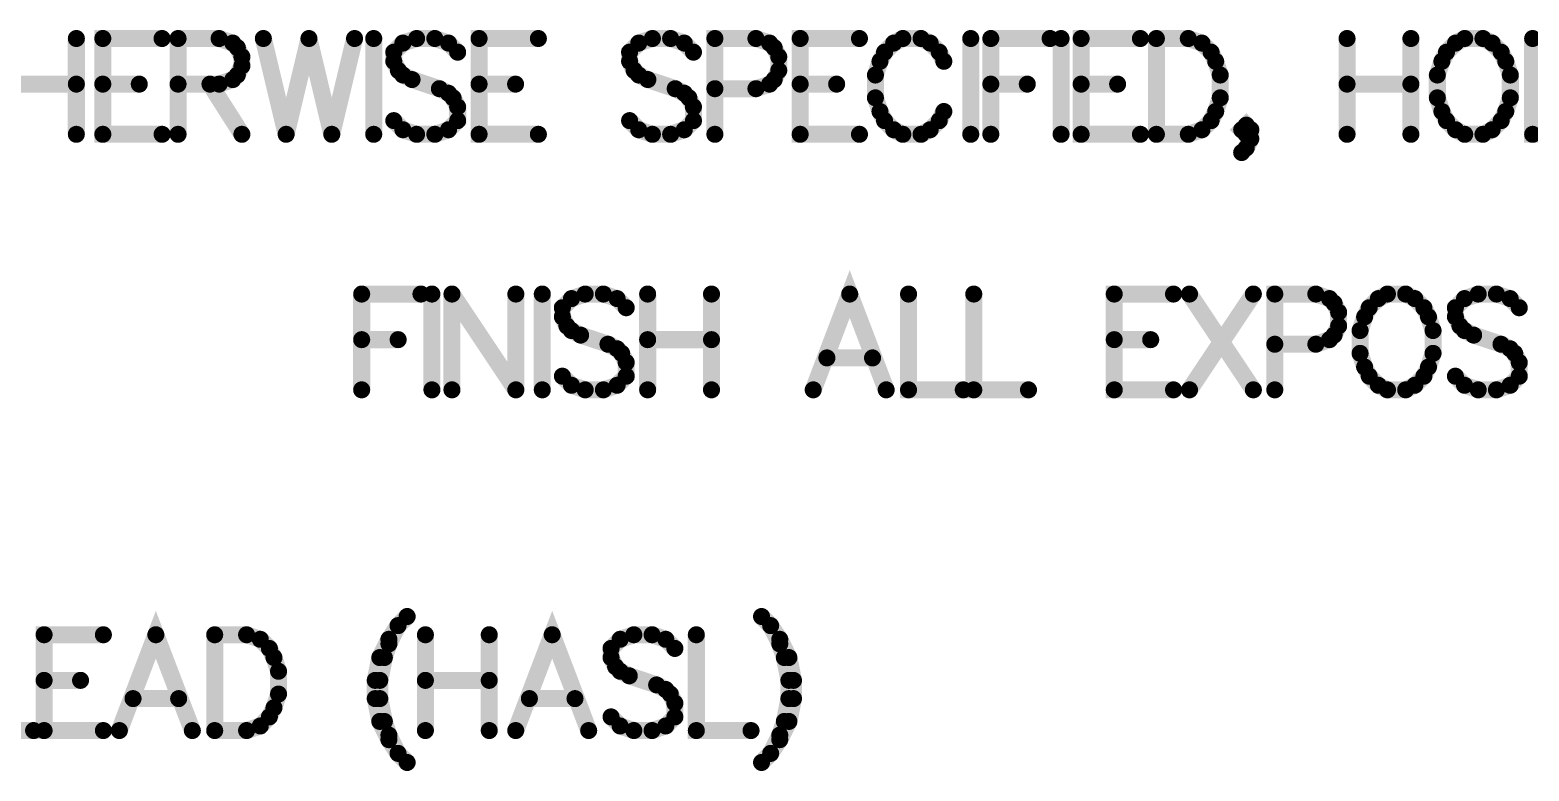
# Model space of a CAD drawing. Extents: x -9.8 to 23.3, y -7.1 to 14.3.
# Drawn here: x -5.424 to -4.544, y 4.566 to 5.001 of the extents above; entities that cross this region are included whole.
import ezdxf

# ---------------------------------------------------------------- set-up
doc = ezdxf.new("R2010")
doc.units = 0
doc.layers.add('2D_LINE_00', color=1, linetype='CONTINUOUS')

# ---------------------------------------------------------------- blocks, each defined once
blk = doc.blocks.new('SMOOTH_0$01')
at = {"const_width": 0.005}
blk.add_lwpolyline([(-0.0025, 0, 1), (0.0025, 0, 1)], format="xyb", close=True, dxfattribs=at)
blk = doc.blocks.new('DRAWING_876')
at = {"layer": '2D_LINE_00', "const_width": 0.01}
blk.add_lwpolyline([(0, 0), (0, -0.05624)], dxfattribs=at)
at = {"layer": '2D_LINE_00'}
for p in [(0, 0), (0, -0.05624)]:
    blk.add_blockref('SMOOTH_0$01', p, dxfattribs=at)
blk = doc.blocks.new('DRAWING_877')
at = {"layer": '2D_LINE_00', "const_width": 0.01}
blk.add_lwpolyline([(0, 0), (0.03481, 0)], dxfattribs=at)
at = {"layer": '2D_LINE_00'}
for p in [(0, 0), (0.03481, 0)]:
    blk.add_blockref('SMOOTH_0$01', p, dxfattribs=at)
blk = doc.blocks.new('DRAWING_878')
at = {"layer": '2D_LINE_00', "const_width": 0.01}
blk.add_lwpolyline([(0, 0), (0.02142, 0)], dxfattribs=at)
at = {"layer": '2D_LINE_00'}
for p in [(0, 0), (0.02142, 0)]:
    blk.add_blockref('SMOOTH_0$01', p, dxfattribs=at)
blk = doc.blocks.new('DRAWING_879')
at = {"layer": '2D_LINE_00', "const_width": 0.01}
blk.add_lwpolyline([(0, 0), (0, -0.05624)], dxfattribs=at)
at = {"layer": '2D_LINE_00'}
for p in [(0, 0), (0, -0.05624)]:
    blk.add_blockref('SMOOTH_0$01', p, dxfattribs=at)
blk = doc.blocks.new('DRAWING_880')
at = {"layer": '2D_LINE_00', "const_width": 0.01}
blk.add_lwpolyline([(0, 0), (0, -0.05624)], dxfattribs=at)
at = {"layer": '2D_LINE_00'}
for p in [(0, 0), (0, -0.05624)]:
    blk.add_blockref('SMOOTH_0$01', p, dxfattribs=at)
blk = doc.blocks.new('DRAWING_881')
at = {"layer": '2D_LINE_00', "const_width": 0.01}
blk.add_lwpolyline([(0, 0), (0.0375, -0.05624)], dxfattribs=at)
at = {"layer": '2D_LINE_00'}
for p in [(0, 0), (0.0375, -0.05624)]:
    blk.add_blockref('SMOOTH_0$01', p, dxfattribs=at)
blk = doc.blocks.new('DRAWING_882')
at = {"layer": '2D_LINE_00', "const_width": 0.01}
blk.add_lwpolyline([(0, 0), (0, -0.05624)], dxfattribs=at)
at = {"layer": '2D_LINE_00'}
for p in [(0, 0), (0, -0.05624)]:
    blk.add_blockref('SMOOTH_0$01', p, dxfattribs=at)
blk = doc.blocks.new('DRAWING_883')
at = {"layer": '2D_LINE_00', "const_width": 0.01}
blk.add_lwpolyline([(0, 0), (0, -0.05624)], dxfattribs=at)
at = {"layer": '2D_LINE_00'}
for p in [(0, 0), (0, -0.05624)]:
    blk.add_blockref('SMOOTH_0$01', p, dxfattribs=at)
blk = doc.blocks.new('DRAWING_884')
at = {"layer": '2D_LINE_00', "const_width": 0.01}
blk.add_lwpolyline([(0, 0), (-0.00535, 0.00536), (-0.01339, 0.00804), (-0.0241, 0.00804), (-0.03213, 0.00536), (-0.03749, 0), (-0.03749, -0.00535), (-0.03481, -0.01071), (-0.03213, -0.01339), (-0.02678, -0.01606), (-0.01071, -0.02142), (-0.00535, -0.0241), (-0.00267, -0.02678), (0, -0.03213), (0, -0.04017), (-0.00535, -0.04552), (-0.01339, -0.0482), (-0.0241, -0.0482), (-0.03213, -0.04552), (-0.03749, -0.04017)], dxfattribs=at)
at = {"layer": '2D_LINE_00'}
for p in [(-0.03213, 0.00536), (-0.0241, 0.00804), (-0.01339, 0.00804), (-0.00535, 0.00536), (-0.03749, 0), (0, 0), (-0.03749, -0.00535), (-0.03481, -0.01071), (-0.03213, -0.01339), (-0.02678, -0.01606), (-0.01071, -0.02142), (-0.00535, -0.0241), (-0.00267, -0.02678), (-0.03749, -0.04017), (0, -0.03213), (0, -0.04017), (-0.03213, -0.04552), (-0.0241, -0.0482), (-0.01339, -0.0482), (-0.00535, -0.04552)]:
    blk.add_blockref('SMOOTH_0$01', p, dxfattribs=at)
blk = doc.blocks.new('DRAWING_885')
at = {"layer": '2D_LINE_00', "const_width": 0.01}
blk.add_lwpolyline([(0, 0), (0, -0.05624)], dxfattribs=at)
at = {"layer": '2D_LINE_00'}
for p in [(0, 0), (0, -0.05624)]:
    blk.add_blockref('SMOOTH_0$01', p, dxfattribs=at)
blk = doc.blocks.new('DRAWING_886')
at = {"layer": '2D_LINE_00', "const_width": 0.01}
blk.add_lwpolyline([(0, 0), (0, -0.05624)], dxfattribs=at)
at = {"layer": '2D_LINE_00'}
for p in [(0, 0), (0, -0.05624)]:
    blk.add_blockref('SMOOTH_0$01', p, dxfattribs=at)
blk = doc.blocks.new('DRAWING_887')
at = {"layer": '2D_LINE_00', "const_width": 0.01}
blk.add_lwpolyline([(0, 0), (0.03749, 0)], dxfattribs=at)
at = {"layer": '2D_LINE_00'}
for p in [(0, 0), (0.03749, 0)]:
    blk.add_blockref('SMOOTH_0$01', p, dxfattribs=at)
blk = doc.blocks.new('DRAWING_888')
at = {"layer": '2D_LINE_00', "const_width": 0.01}
blk.add_lwpolyline([(0, 0), (-0.02142, 0.05624), (-0.04285, 0)], dxfattribs=at)
at = {"layer": '2D_LINE_00'}
for p in [(-0.02142, 0.05624), (-0.04285, 0), (0, 0)]:
    blk.add_blockref('SMOOTH_0$01', p, dxfattribs=at)
blk = doc.blocks.new('DRAWING_889')
at = {"layer": '2D_LINE_00', "const_width": 0.01}
blk.add_lwpolyline([(0, 0), (0.02678, 0)], dxfattribs=at)
at = {"layer": '2D_LINE_00'}
for p in [(0, 0), (0.02678, 0)]:
    blk.add_blockref('SMOOTH_0$01', p, dxfattribs=at)
blk = doc.blocks.new('DRAWING_890')
at = {"layer": '2D_LINE_00', "const_width": 0.01}
blk.add_lwpolyline([(0, 0), (0, -0.05624), (0.03214, -0.05624)], dxfattribs=at)
at = {"layer": '2D_LINE_00'}
for p in [(0, 0), (0, -0.05624), (0.03214, -0.05624)]:
    blk.add_blockref('SMOOTH_0$01', p, dxfattribs=at)
blk = doc.blocks.new('DRAWING_891')
at = {"layer": '2D_LINE_00', "const_width": 0.01}
blk.add_lwpolyline([(0, 0), (0, -0.05624), (0.03213, -0.05624)], dxfattribs=at)
at = {"layer": '2D_LINE_00'}
for p in [(0, 0), (0, -0.05624), (0.03213, -0.05624)]:
    blk.add_blockref('SMOOTH_0$01', p, dxfattribs=at)
blk = doc.blocks.new('DRAWING_892')
at = {"layer": '2D_LINE_00', "const_width": 0.01}
blk.add_lwpolyline([(0, 0), (-0.03481, 0), (-0.03481, -0.05624), (0, -0.05624)], dxfattribs=at)
at = {"layer": '2D_LINE_00'}
for p in [(-0.03481, 0), (0, 0), (-0.03481, -0.05624), (0, -0.05624)]:
    blk.add_blockref('SMOOTH_0$01', p, dxfattribs=at)
blk = doc.blocks.new('DRAWING_893')
at = {"layer": '2D_LINE_00', "const_width": 0.01}
blk.add_lwpolyline([(0, 0), (0.02142, 0)], dxfattribs=at)
at = {"layer": '2D_LINE_00'}
for p in [(0, 0), (0.02142, 0)]:
    blk.add_blockref('SMOOTH_0$01', p, dxfattribs=at)
blk = doc.blocks.new('DRAWING_894')
at = {"layer": '2D_LINE_00', "const_width": 0.01}
blk.add_lwpolyline([(0, 0), (0.03749, -0.05624)], dxfattribs=at)
at = {"layer": '2D_LINE_00'}
for p in [(0, 0), (0.03749, -0.05624)]:
    blk.add_blockref('SMOOTH_0$01', p, dxfattribs=at)
blk = doc.blocks.new('DRAWING_895')
at = {"layer": '2D_LINE_00', "const_width": 0.01}
blk.add_lwpolyline([(0, 0), (-0.03749, -0.05624)], dxfattribs=at)
at = {"layer": '2D_LINE_00'}
for p in [(0, 0), (-0.03749, -0.05624)]:
    blk.add_blockref('SMOOTH_0$01', p, dxfattribs=at)
blk = doc.blocks.new('DRAWING_896')
at = {"layer": '2D_LINE_00', "const_width": 0.01}
blk.add_lwpolyline([(0, 0), (0.0241, 0), (0.03213, 0.00268), (0.03481, 0.00536), (0.03749, 0.01071), (0.03749, 0.01875), (0.03481, 0.0241), (0.03213, 0.02678), (0.0241, 0.02946), (0, 0.02946), (0, -0.02678)], dxfattribs=at)
at = {"layer": '2D_LINE_00'}
for p in [(0, 0.02946), (0.0241, 0.02946), (0.03213, 0.02678), (0.03481, 0.0241), (0.03749, 0.01875), (0.03481, 0.00536), (0.03749, 0.01071), (0, 0), (0.0241, 0), (0.03213, 0.00268), (0, -0.02678)]:
    blk.add_blockref('SMOOTH_0$01', p, dxfattribs=at)
blk = doc.blocks.new('DRAWING_897')
at = {"layer": '2D_LINE_00', "const_width": 0.01}
blk.add_lwpolyline([(0, 0), (-0.00535, -0.00268), (-0.01071, -0.00804), (-0.01339, -0.01339), (-0.01607, -0.02143), (-0.01607, -0.03482), (-0.01339, -0.04285), (-0.01071, -0.04821), (-0.00535, -0.05356), (0, -0.05624), (0.01071, -0.05624), (0.01607, -0.05356), (0.02143, -0.04821), (0.0241, -0.04285), (0.02678, -0.03482), (0.02678, -0.02143), (0.0241, -0.01339), (0.02143, -0.00804), (0.01607, -0.00268), (0.01071, 0), (0, 0)], dxfattribs=at)
at = {"layer": '2D_LINE_00'}
for p in [(-0.00535, -0.00268), (0, 0), (0, 0), (0.01071, 0), (0.01607, -0.00268), (-0.01339, -0.01339), (-0.01071, -0.00804), (0.02143, -0.00804), (0.0241, -0.01339), (-0.01607, -0.02143), (0.02678, -0.02143), (-0.01607, -0.03482), (0.02678, -0.03482), (-0.01339, -0.04285), (-0.01071, -0.04821), (0.02143, -0.04821), (0.0241, -0.04285), (-0.00535, -0.05356), (0, -0.05624), (0.01071, -0.05624), (0.01607, -0.05356)]:
    blk.add_blockref('SMOOTH_0$01', p, dxfattribs=at)
blk = doc.blocks.new('DRAWING_898')
at = {"layer": '2D_LINE_00', "const_width": 0.01}
blk.add_lwpolyline([(0, 0), (-0.00536, 0.00536), (-0.01339, 0.00804), (-0.02411, 0.00804), (-0.03214, 0.00536), (-0.0375, 0), (-0.0375, -0.00535), (-0.03482, -0.01071), (-0.03214, -0.01339), (-0.02678, -0.01606), (-0.01072, -0.02142), (-0.00536, -0.0241), (-0.00268, -0.02678), (0, -0.03213), (0, -0.04017), (-0.00536, -0.04552), (-0.01339, -0.0482), (-0.02411, -0.0482), (-0.03214, -0.04552), (-0.0375, -0.04017)], dxfattribs=at)
at = {"layer": '2D_LINE_00'}
for p in [(-0.03214, 0.00536), (-0.02411, 0.00804), (-0.01339, 0.00804), (-0.00536, 0.00536), (-0.0375, 0), (0, 0), (-0.0375, -0.00535), (-0.03482, -0.01071), (-0.03214, -0.01339), (-0.02678, -0.01606), (-0.01072, -0.02142), (-0.00536, -0.0241), (-0.00268, -0.02678), (-0.0375, -0.04017), (0, -0.03213), (0, -0.04017), (-0.03214, -0.04552), (-0.02411, -0.0482), (-0.01339, -0.0482), (-0.00536, -0.04552)]:
    blk.add_blockref('SMOOTH_0$01', p, dxfattribs=at)
blk = doc.blocks.new('DRAWING_1472')
at = {"layer": '2D_LINE_00', "const_width": 0.01}
blk.add_lwpolyline([(0, 0), (0, -0.05624)], dxfattribs=at)
at = {"layer": '2D_LINE_00'}
for p in [(0, 0), (0, -0.05624)]:
    blk.add_blockref('SMOOTH_0$01', p, dxfattribs=at)
blk = doc.blocks.new('DRAWING_1473')
at = {"layer": '2D_LINE_00', "const_width": 0.01}
blk.add_lwpolyline([(0, 0), (0.03749, 0)], dxfattribs=at)
at = {"layer": '2D_LINE_00'}
for p in [(0, 0), (0.03749, 0)]:
    blk.add_blockref('SMOOTH_0$01', p, dxfattribs=at)
blk = doc.blocks.new('DRAWING_1474')
at = {"layer": '2D_LINE_00', "const_width": 0.01}
blk.add_lwpolyline([(0, 0), (-0.03481, 0), (-0.03481, -0.05624), (0, -0.05624)], dxfattribs=at)
at = {"layer": '2D_LINE_00'}
for p in [(-0.03481, 0), (0, 0), (-0.03481, -0.05624), (0, -0.05624)]:
    blk.add_blockref('SMOOTH_0$01', p, dxfattribs=at)
blk = doc.blocks.new('DRAWING_1475')
at = {"layer": '2D_LINE_00', "const_width": 0.01}
blk.add_lwpolyline([(0, 0), (0.02142, 0)], dxfattribs=at)
at = {"layer": '2D_LINE_00'}
for p in [(0, 0), (0.02142, 0)]:
    blk.add_blockref('SMOOTH_0$01', p, dxfattribs=at)
blk = doc.blocks.new('DRAWING_1476')
at = {"layer": '2D_LINE_00', "const_width": 0.01}
blk.add_lwpolyline([(0, 0), (0, -0.05624)], dxfattribs=at)
at = {"layer": '2D_LINE_00'}
for p in [(0, 0), (0, -0.05624)]:
    blk.add_blockref('SMOOTH_0$01', p, dxfattribs=at)
blk = doc.blocks.new('DRAWING_1477')
at = {"layer": '2D_LINE_00', "const_width": 0.01}
blk.add_lwpolyline([(0, 0), (0.02411, 0), (0.03214, -0.00268), (0.03482, -0.00536), (0.0375, -0.01071), (0.0375, -0.01607), (0.03482, -0.02143), (0.03214, -0.0241), (0.02411, -0.02678), (0, -0.02678)], dxfattribs=at)
at = {"layer": '2D_LINE_00'}
for p in [(0, 0), (0.02411, 0), (0.03214, -0.00268), (0.03482, -0.00536), (0.0375, -0.01071), (0.03482, -0.02143), (0.0375, -0.01607), (0, -0.02678), (0.02411, -0.02678), (0.03214, -0.0241)]:
    blk.add_blockref('SMOOTH_0$01', p, dxfattribs=at)
blk = doc.blocks.new('DRAWING_1478')
at = {"layer": '2D_LINE_00', "const_width": 0.01}
blk.add_lwpolyline([(0, 0), (0.01875, -0.02946)], dxfattribs=at)
at = {"layer": '2D_LINE_00'}
for p in [(0, 0), (0.01875, -0.02946)]:
    blk.add_blockref('SMOOTH_0$01', p, dxfattribs=at)
blk = doc.blocks.new('DRAWING_1479')
at = {"layer": '2D_LINE_00', "const_width": 0.01}
blk.add_lwpolyline([(0, 0), (0.01339, -0.05624)], dxfattribs=at)
at = {"layer": '2D_LINE_00'}
for p in [(0, 0), (0.01339, -0.05624)]:
    blk.add_blockref('SMOOTH_0$01', p, dxfattribs=at)
blk = doc.blocks.new('DRAWING_1480')
at = {"layer": '2D_LINE_00', "const_width": 0.01}
blk.add_lwpolyline([(0, 0), (-0.01339, -0.05624)], dxfattribs=at)
at = {"layer": '2D_LINE_00'}
for p in [(0, 0), (-0.01339, -0.05624)]:
    blk.add_blockref('SMOOTH_0$01', p, dxfattribs=at)
blk = doc.blocks.new('DRAWING_1481')
at = {"layer": '2D_LINE_00', "const_width": 0.01}
blk.add_lwpolyline([(0, 0), (0.01339, -0.05624)], dxfattribs=at)
at = {"layer": '2D_LINE_00'}
for p in [(0, 0), (0.01339, -0.05624)]:
    blk.add_blockref('SMOOTH_0$01', p, dxfattribs=at)
blk = doc.blocks.new('DRAWING_1482')
at = {"layer": '2D_LINE_00', "const_width": 0.01}
blk.add_lwpolyline([(0, 0), (-0.01339, -0.05624)], dxfattribs=at)
at = {"layer": '2D_LINE_00'}
for p in [(0, 0), (-0.01339, -0.05624)]:
    blk.add_blockref('SMOOTH_0$01', p, dxfattribs=at)
blk = doc.blocks.new('DRAWING_1483')
at = {"layer": '2D_LINE_00', "const_width": 0.01}
blk.add_lwpolyline([(0, 0), (0, -0.05624)], dxfattribs=at)
at = {"layer": '2D_LINE_00'}
for p in [(0, 0), (0, -0.05624)]:
    blk.add_blockref('SMOOTH_0$01', p, dxfattribs=at)
blk = doc.blocks.new('DRAWING_1484')
at = {"layer": '2D_LINE_00', "const_width": 0.01}
blk.add_lwpolyline([(0, 0), (-0.00536, 0.00536), (-0.01339, 0.00804), (-0.02411, 0.00804), (-0.03214, 0.00536), (-0.0375, 0), (-0.0375, -0.00535), (-0.03482, -0.01071), (-0.03214, -0.01339), (-0.02678, -0.01606), (-0.01072, -0.02142), (-0.00536, -0.0241), (-0.00268, -0.02678), (0, -0.03213), (0, -0.04017), (-0.00536, -0.04552), (-0.01339, -0.0482), (-0.02411, -0.0482), (-0.03214, -0.04552), (-0.0375, -0.04017)], dxfattribs=at)
at = {"layer": '2D_LINE_00'}
for p in [(-0.03214, 0.00536), (-0.02411, 0.00804), (-0.01339, 0.00804), (-0.00536, 0.00536), (-0.0375, 0), (0, 0), (-0.0375, -0.00535), (-0.03482, -0.01071), (-0.03214, -0.01339), (-0.02678, -0.01606), (-0.01072, -0.02142), (-0.00536, -0.0241), (-0.00268, -0.02678), (-0.0375, -0.04017), (0, -0.03213), (0, -0.04017), (-0.03214, -0.04552), (-0.02411, -0.0482), (-0.01339, -0.0482), (-0.00536, -0.04552)]:
    blk.add_blockref('SMOOTH_0$01', p, dxfattribs=at)
blk = doc.blocks.new('DRAWING_1485')
at = {"layer": '2D_LINE_00', "const_width": 0.01}
blk.add_lwpolyline([(0, 0), (-0.03482, 0), (-0.03482, -0.05624), (0, -0.05624)], dxfattribs=at)
at = {"layer": '2D_LINE_00'}
for p in [(-0.03482, 0), (0, 0), (-0.03482, -0.05624), (0, -0.05624)]:
    blk.add_blockref('SMOOTH_0$01', p, dxfattribs=at)
blk = doc.blocks.new('DRAWING_1486')
at = {"layer": '2D_LINE_00', "const_width": 0.01}
blk.add_lwpolyline([(0, 0), (0.02143, 0)], dxfattribs=at)
at = {"layer": '2D_LINE_00'}
for p in [(0, 0), (0.02143, 0)]:
    blk.add_blockref('SMOOTH_0$01', p, dxfattribs=at)
blk = doc.blocks.new('DRAWING_1487')
at = {"layer": '2D_LINE_00', "const_width": 0.01}
blk.add_lwpolyline([(0, 0), (-0.00536, 0.00536), (-0.01339, 0.00804), (-0.0241, 0.00804), (-0.03214, 0.00536), (-0.03749, 0), (-0.03749, -0.00535), (-0.03482, -0.01071), (-0.03214, -0.01339), (-0.02678, -0.01606), (-0.01071, -0.02142), (-0.00536, -0.0241), (-0.00268, -0.02678), (0, -0.03213), (0, -0.04017), (-0.00536, -0.04552), (-0.01339, -0.0482), (-0.0241, -0.0482), (-0.03214, -0.04552), (-0.03749, -0.04017)], dxfattribs=at)
at = {"layer": '2D_LINE_00'}
for p in [(-0.03214, 0.00536), (-0.0241, 0.00804), (-0.01339, 0.00804), (-0.00536, 0.00536), (-0.03749, 0), (0, 0), (-0.03749, -0.00535), (-0.03482, -0.01071), (-0.03214, -0.01339), (-0.02678, -0.01606), (-0.01071, -0.02142), (-0.00536, -0.0241), (-0.00268, -0.02678), (-0.03749, -0.04017), (0, -0.03213), (0, -0.04017), (-0.03214, -0.04552), (-0.0241, -0.0482), (-0.01339, -0.0482), (-0.00536, -0.04552)]:
    blk.add_blockref('SMOOTH_0$01', p, dxfattribs=at)
blk = doc.blocks.new('DRAWING_1488')
at = {"layer": '2D_LINE_00', "const_width": 0.01}
blk.add_lwpolyline([(0, 0), (0.0241, 0), (0.03213, 0.00268), (0.03481, 0.00536), (0.03749, 0.01071), (0.03749, 0.01875), (0.03481, 0.0241), (0.03213, 0.02678), (0.0241, 0.02946), (0, 0.02946), (0, -0.02678)], dxfattribs=at)
at = {"layer": '2D_LINE_00'}
for p in [(0, 0.02946), (0.0241, 0.02946), (0.03213, 0.02678), (0.03481, 0.0241), (0.03749, 0.01875), (0.03481, 0.00536), (0.03749, 0.01071), (0, 0), (0.0241, 0), (0.03213, 0.00268), (0, -0.02678)]:
    blk.add_blockref('SMOOTH_0$01', p, dxfattribs=at)
blk = doc.blocks.new('DRAWING_1489')
at = {"layer": '2D_LINE_00', "const_width": 0.01}
blk.add_lwpolyline([(0, 0), (-0.03482, 0), (-0.03482, -0.05624), (0, -0.05624)], dxfattribs=at)
at = {"layer": '2D_LINE_00'}
for p in [(-0.03482, 0), (0, 0), (-0.03482, -0.05624), (0, -0.05624)]:
    blk.add_blockref('SMOOTH_0$01', p, dxfattribs=at)
blk = doc.blocks.new('DRAWING_1490')
at = {"layer": '2D_LINE_00', "const_width": 0.01}
blk.add_lwpolyline([(0, 0), (0.02143, 0)], dxfattribs=at)
at = {"layer": '2D_LINE_00'}
for p in [(0, 0), (0.02143, 0)]:
    blk.add_blockref('SMOOTH_0$01', p, dxfattribs=at)
blk = doc.blocks.new('DRAWING_1491')
at = {"layer": '2D_LINE_00', "const_width": 0.01}
blk.add_lwpolyline([(0, 0), (-0.00268, 0.00535), (-0.00803, 0.01071), (-0.01339, 0.01339), (-0.0241, 0.01339), (-0.02946, 0.01071), (-0.03481, 0.00535), (-0.03749, 0), (-0.04017, -0.00804), (-0.04017, -0.02143), (-0.03749, -0.02946), (-0.03481, -0.03482), (-0.02946, -0.04017), (-0.0241, -0.04285), (-0.01339, -0.04285), (-0.00803, -0.04017), (-0.00268, -0.03482), (0, -0.02946)], dxfattribs=at)
at = {"layer": '2D_LINE_00'}
for p in [(-0.0241, 0.01339), (-0.01339, 0.01339), (-0.03481, 0.00535), (-0.02946, 0.01071), (-0.00803, 0.01071), (-0.00268, 0.00535), (-0.03749, 0), (0, 0), (-0.04017, -0.00804), (-0.04017, -0.02143), (-0.03749, -0.02946), (0, -0.02946), (-0.03481, -0.03482), (-0.02946, -0.04017), (-0.00803, -0.04017), (-0.00268, -0.03482), (-0.0241, -0.04285), (-0.01339, -0.04285)]:
    blk.add_blockref('SMOOTH_0$01', p, dxfattribs=at)
blk = doc.blocks.new('DRAWING_1492')
at = {"layer": '2D_LINE_00', "const_width": 0.01}
blk.add_lwpolyline([(0, 0), (0, -0.05624)], dxfattribs=at)
at = {"layer": '2D_LINE_00'}
for p in [(0, 0), (0, -0.05624)]:
    blk.add_blockref('SMOOTH_0$01', p, dxfattribs=at)
blk = doc.blocks.new('DRAWING_1493')
at = {"layer": '2D_LINE_00', "const_width": 0.01}
blk.add_lwpolyline([(0, 0), (0, -0.05624)], dxfattribs=at)
at = {"layer": '2D_LINE_00'}
for p in [(0, 0), (0, -0.05624)]:
    blk.add_blockref('SMOOTH_0$01', p, dxfattribs=at)
blk = doc.blocks.new('DRAWING_1494')
at = {"layer": '2D_LINE_00', "const_width": 0.01}
blk.add_lwpolyline([(0, 0), (0.03482, 0)], dxfattribs=at)
at = {"layer": '2D_LINE_00'}
for p in [(0, 0), (0.03482, 0)]:
    blk.add_blockref('SMOOTH_0$01', p, dxfattribs=at)
blk = doc.blocks.new('DRAWING_1495')
at = {"layer": '2D_LINE_00', "const_width": 0.01}
blk.add_lwpolyline([(0, 0), (0.02143, 0)], dxfattribs=at)
at = {"layer": '2D_LINE_00'}
for p in [(0, 0), (0.02143, 0)]:
    blk.add_blockref('SMOOTH_0$01', p, dxfattribs=at)
blk = doc.blocks.new('DRAWING_1496')
at = {"layer": '2D_LINE_00', "const_width": 0.01}
blk.add_lwpolyline([(0, 0), (0, -0.05624)], dxfattribs=at)
at = {"layer": '2D_LINE_00'}
for p in [(0, 0), (0, -0.05624)]:
    blk.add_blockref('SMOOTH_0$01', p, dxfattribs=at)
blk = doc.blocks.new('DRAWING_1497')
at = {"layer": '2D_LINE_00', "const_width": 0.01}
blk.add_lwpolyline([(0, 0), (-0.03481, 0), (-0.03481, -0.05624), (0, -0.05624)], dxfattribs=at)
at = {"layer": '2D_LINE_00'}
for p in [(-0.03481, 0), (0, 0), (-0.03481, -0.05624), (0, -0.05624)]:
    blk.add_blockref('SMOOTH_0$01', p, dxfattribs=at)
blk = doc.blocks.new('DRAWING_1498')
at = {"layer": '2D_LINE_00', "const_width": 0.01}
blk.add_lwpolyline([(0, 0), (0.02142, 0)], dxfattribs=at)
at = {"layer": '2D_LINE_00'}
for p in [(0, 0), (0.02142, 0)]:
    blk.add_blockref('SMOOTH_0$01', p, dxfattribs=at)
blk = doc.blocks.new('DRAWING_1499')
at = {"layer": '2D_LINE_00', "const_width": 0.01}
blk.add_lwpolyline([(0, 0), (0, -0.05624)], dxfattribs=at)
at = {"layer": '2D_LINE_00'}
for p in [(0, 0), (0, -0.05624)]:
    blk.add_blockref('SMOOTH_0$01', p, dxfattribs=at)
blk = doc.blocks.new('DRAWING_1500')
at = {"layer": '2D_LINE_00', "const_width": 0.01}
blk.add_lwpolyline([(0, 0), (0.01875, 0), (0.02678, -0.00268), (0.03214, -0.00804), (0.03482, -0.01339), (0.0375, -0.02143), (0.0375, -0.03482), (0.03482, -0.04285), (0.03214, -0.04821), (0.02678, -0.05356), (0.01875, -0.05624), (0, -0.05624)], dxfattribs=at)
at = {"layer": '2D_LINE_00'}
for p in [(0, 0), (0.01875, 0), (0.02678, -0.00268), (0.03214, -0.00804), (0.03482, -0.01339), (0.0375, -0.02143), (0.0375, -0.03482), (0.03214, -0.04821), (0.03482, -0.04285), (0, -0.05624), (0.01875, -0.05624), (0.02678, -0.05356)]:
    blk.add_blockref('SMOOTH_0$01', p, dxfattribs=at)
blk = doc.blocks.new('DRAWING_1501')
at = {"layer": '2D_LINE_00', "const_width": 0.01}
blk.add_lwpolyline([(0, 0), (-0.00268, -0.00268), (-0.00536, 0), (-0.00268, 0.00268), (0, 0), (0, -0.00536), (-0.00268, -0.01071), (-0.00536, -0.01339)], dxfattribs=at)
at = {"layer": '2D_LINE_00'}
for p in [(-0.00536, 0), (-0.00268, 0.00268), (-0.00268, -0.00268), (0, 0), (0, 0), (-0.00536, -0.01339), (-0.00268, -0.01071), (0, -0.00536)]:
    blk.add_blockref('SMOOTH_0$01', p, dxfattribs=at)
blk = doc.blocks.new('DRAWING_1502')
at = {"layer": '2D_LINE_00', "const_width": 0.01}
blk.add_lwpolyline([(0, 0), (0, -0.05624)], dxfattribs=at)
at = {"layer": '2D_LINE_00'}
for p in [(0, 0), (0, -0.05624)]:
    blk.add_blockref('SMOOTH_0$01', p, dxfattribs=at)
blk = doc.blocks.new('DRAWING_1503')
at = {"layer": '2D_LINE_00', "const_width": 0.01}
blk.add_lwpolyline([(0, 0), (0, -0.05624)], dxfattribs=at)
at = {"layer": '2D_LINE_00'}
for p in [(0, 0), (0, -0.05624)]:
    blk.add_blockref('SMOOTH_0$01', p, dxfattribs=at)
blk = doc.blocks.new('DRAWING_1504')
at = {"layer": '2D_LINE_00', "const_width": 0.01}
blk.add_lwpolyline([(0, 0), (0.03749, 0)], dxfattribs=at)
at = {"layer": '2D_LINE_00'}
for p in [(0, 0), (0.03749, 0)]:
    blk.add_blockref('SMOOTH_0$01', p, dxfattribs=at)
blk = doc.blocks.new('DRAWING_1505')
at = {"layer": '2D_LINE_00', "const_width": 0.01}
blk.add_lwpolyline([(0, 0), (-0.00536, -0.00268), (-0.01071, -0.00804), (-0.01339, -0.01339), (-0.01607, -0.02143), (-0.01607, -0.03482), (-0.01339, -0.04285), (-0.01071, -0.04821), (-0.00536, -0.05356), (0, -0.05624), (0.01071, -0.05624), (0.01607, -0.05356), (0.02142, -0.04821), (0.0241, -0.04285), (0.02678, -0.03482), (0.02678, -0.02143), (0.0241, -0.01339), (0.02142, -0.00804), (0.01607, -0.00268), (0.01071, 0), (0, 0)], dxfattribs=at)
at = {"layer": '2D_LINE_00'}
for p in [(-0.00536, -0.00268), (0, 0), (0, 0), (0.01071, 0), (0.01607, -0.00268), (-0.01339, -0.01339), (-0.01071, -0.00804), (0.02142, -0.00804), (0.0241, -0.01339), (-0.01607, -0.02143), (0.02678, -0.02143), (-0.01607, -0.03482), (0.02678, -0.03482), (-0.01339, -0.04285), (-0.01071, -0.04821), (0.02142, -0.04821), (0.0241, -0.04285), (-0.00536, -0.05356), (0, -0.05624), (0.01071, -0.05624), (0.01607, -0.05356)]:
    blk.add_blockref('SMOOTH_0$01', p, dxfattribs=at)
blk = doc.blocks.new('DRAWING_1506')
at = {"layer": '2D_LINE_00', "const_width": 0.01}
blk.add_lwpolyline([(0, 0), (0, -0.05624), (0.03214, -0.05624)], dxfattribs=at)
at = {"layer": '2D_LINE_00'}
for p in [(0, 0), (0, -0.05624), (0.03214, -0.05624)]:
    blk.add_blockref('SMOOTH_0$01', p, dxfattribs=at)
blk = doc.blocks.new('DRAWING_2392')
at = {"layer": '2D_LINE_00', "const_width": 0.01}
blk.add_lwpolyline([(0, 0), (0, -0.05624), (0.03213, -0.05624)], dxfattribs=at)
at = {"layer": '2D_LINE_00'}
for p in [(0, 0), (0, -0.05624), (0.03213, -0.05624)]:
    blk.add_blockref('SMOOTH_0$01', p, dxfattribs=at)
blk = doc.blocks.new('DRAWING_2393')
at = {"layer": '2D_LINE_00', "const_width": 0.01}
blk.add_lwpolyline([(0, 0), (-0.03481, 0), (-0.03481, -0.05624), (0, -0.05624)], dxfattribs=at)
at = {"layer": '2D_LINE_00'}
for p in [(-0.03481, 0), (0, 0), (-0.03481, -0.05624), (0, -0.05624)]:
    blk.add_blockref('SMOOTH_0$01', p, dxfattribs=at)
blk = doc.blocks.new('DRAWING_2394')
at = {"layer": '2D_LINE_00', "const_width": 0.01}
blk.add_lwpolyline([(0, 0), (0.02142, 0)], dxfattribs=at)
at = {"layer": '2D_LINE_00'}
for p in [(0, 0), (0.02142, 0)]:
    blk.add_blockref('SMOOTH_0$01', p, dxfattribs=at)
blk = doc.blocks.new('DRAWING_2395')
at = {"layer": '2D_LINE_00', "const_width": 0.01}
blk.add_lwpolyline([(0, 0), (-0.02143, 0.05624), (-0.04285, 0)], dxfattribs=at)
at = {"layer": '2D_LINE_00'}
for p in [(-0.02143, 0.05624), (-0.04285, 0), (0, 0)]:
    blk.add_blockref('SMOOTH_0$01', p, dxfattribs=at)
blk = doc.blocks.new('DRAWING_2396')
at = {"layer": '2D_LINE_00', "const_width": 0.01}
blk.add_lwpolyline([(0, 0), (0.02678, 0)], dxfattribs=at)
at = {"layer": '2D_LINE_00'}
for p in [(0, 0), (0.02678, 0)]:
    blk.add_blockref('SMOOTH_0$01', p, dxfattribs=at)
blk = doc.blocks.new('DRAWING_2397')
at = {"layer": '2D_LINE_00', "const_width": 0.01}
blk.add_lwpolyline([(0, 0), (0, -0.05624)], dxfattribs=at)
at = {"layer": '2D_LINE_00'}
for p in [(0, 0), (0, -0.05624)]:
    blk.add_blockref('SMOOTH_0$01', p, dxfattribs=at)
blk = doc.blocks.new('DRAWING_2398')
at = {"layer": '2D_LINE_00', "const_width": 0.01}
blk.add_lwpolyline([(0, 0), (0.01874, 0), (0.02678, -0.00268), (0.03213, -0.00804), (0.03481, -0.01339), (0.03749, -0.02143), (0.03749, -0.03482), (0.03481, -0.04285), (0.03213, -0.04821), (0.02678, -0.05356), (0.01874, -0.05624), (0, -0.05624)], dxfattribs=at)
at = {"layer": '2D_LINE_00'}
for p in [(0, 0), (0.01874, 0), (0.02678, -0.00268), (0.03213, -0.00804), (0.03481, -0.01339), (0.03749, -0.02143), (0.03749, -0.03482), (0.03213, -0.04821), (0.03481, -0.04285), (0, -0.05624), (0.01874, -0.05624), (0.02678, -0.05356)]:
    blk.add_blockref('SMOOTH_0$01', p, dxfattribs=at)
blk = doc.blocks.new('DRAWING_2399')
at = {"layer": '2D_LINE_00', "const_width": 0.01}
blk.add_lwpolyline([(0, 0), (-0.00536, -0.00536), (-0.01071, -0.01339), (-0.01607, -0.0241), (-0.01875, -0.03749), (-0.01875, -0.0482), (-0.01607, -0.06159), (-0.01071, -0.07231), (-0.00536, -0.08034), (0, -0.0857)], dxfattribs=at)
at = {"layer": '2D_LINE_00'}
for p in [(0, 0), (-0.01071, -0.01339), (-0.00536, -0.00536), (-0.01607, -0.0241), (-0.01875, -0.03749), (-0.01875, -0.0482), (-0.01607, -0.06159), (-0.01071, -0.07231), (-0.00536, -0.08034), (0, -0.0857)]:
    blk.add_blockref('SMOOTH_0$01', p, dxfattribs=at)
blk = doc.blocks.new('DRAWING_2400')
at = {"layer": '2D_LINE_00', "const_width": 0.01}
blk.add_lwpolyline([(0, 0), (-0.00535, -0.01071), (-0.00803, -0.01874), (-0.01071, -0.03213), (-0.01071, -0.04284), (-0.00803, -0.05623), (-0.00535, -0.06427), (0, -0.07498)], dxfattribs=at)
at = {"layer": '2D_LINE_00'}
for p in [(0, 0), (-0.00535, -0.01071), (-0.00803, -0.01874), (-0.01071, -0.03213), (-0.01071, -0.04284), (-0.00803, -0.05623), (-0.00535, -0.06427), (0, -0.07498)]:
    blk.add_blockref('SMOOTH_0$01', p, dxfattribs=at)
blk = doc.blocks.new('DRAWING_2401')
at = {"layer": '2D_LINE_00', "const_width": 0.01}
blk.add_lwpolyline([(0, 0), (0, -0.05624)], dxfattribs=at)
at = {"layer": '2D_LINE_00'}
for p in [(0, 0), (0, -0.05624)]:
    blk.add_blockref('SMOOTH_0$01', p, dxfattribs=at)
blk = doc.blocks.new('DRAWING_2402')
at = {"layer": '2D_LINE_00', "const_width": 0.01}
blk.add_lwpolyline([(0, 0), (0, -0.05624)], dxfattribs=at)
at = {"layer": '2D_LINE_00'}
for p in [(0, 0), (0, -0.05624)]:
    blk.add_blockref('SMOOTH_0$01', p, dxfattribs=at)
blk = doc.blocks.new('DRAWING_2403')
at = {"layer": '2D_LINE_00', "const_width": 0.01}
blk.add_lwpolyline([(0, 0), (0.03749, 0)], dxfattribs=at)
at = {"layer": '2D_LINE_00'}
for p in [(0, 0), (0.03749, 0)]:
    blk.add_blockref('SMOOTH_0$01', p, dxfattribs=at)
blk = doc.blocks.new('DRAWING_2404')
at = {"layer": '2D_LINE_00', "const_width": 0.01}
blk.add_lwpolyline([(0, 0), (-0.02142, 0.05624), (-0.04284, 0)], dxfattribs=at)
at = {"layer": '2D_LINE_00'}
for p in [(-0.02142, 0.05624), (-0.04284, 0), (0, 0)]:
    blk.add_blockref('SMOOTH_0$01', p, dxfattribs=at)
blk = doc.blocks.new('DRAWING_2405')
at = {"layer": '2D_LINE_00', "const_width": 0.01}
blk.add_lwpolyline([(0, 0), (0.02678, 0)], dxfattribs=at)
at = {"layer": '2D_LINE_00'}
for p in [(0, 0), (0.02678, 0)]:
    blk.add_blockref('SMOOTH_0$01', p, dxfattribs=at)
blk = doc.blocks.new('DRAWING_2406')
at = {"layer": '2D_LINE_00', "const_width": 0.01}
blk.add_lwpolyline([(0, 0), (-0.00536, 0.00536), (-0.01339, 0.00804), (-0.0241, 0.00804), (-0.03214, 0.00536), (-0.03749, 0), (-0.03749, -0.00535), (-0.03481, -0.01071), (-0.03214, -0.01339), (-0.02678, -0.01606), (-0.01071, -0.02142), (-0.00536, -0.0241), (-0.00268, -0.02678), (0, -0.03213), (0, -0.04017), (-0.00536, -0.04552), (-0.01339, -0.0482), (-0.0241, -0.0482), (-0.03214, -0.04552), (-0.03749, -0.04017)], dxfattribs=at)
at = {"layer": '2D_LINE_00'}
for p in [(-0.03214, 0.00536), (-0.0241, 0.00804), (-0.01339, 0.00804), (-0.00536, 0.00536), (-0.03749, 0), (0, 0), (-0.03749, -0.00535), (-0.03481, -0.01071), (-0.03214, -0.01339), (-0.02678, -0.01606), (-0.01071, -0.02142), (-0.00536, -0.0241), (-0.00268, -0.02678), (-0.03749, -0.04017), (0, -0.03213), (0, -0.04017), (-0.03214, -0.04552), (-0.0241, -0.0482), (-0.01339, -0.0482), (-0.00536, -0.04552)]:
    blk.add_blockref('SMOOTH_0$01', p, dxfattribs=at)
blk = doc.blocks.new('DRAWING_2407')
at = {"layer": '2D_LINE_00', "const_width": 0.01}
blk.add_lwpolyline([(0, 0), (0, -0.05624), (0.03213, -0.05624)], dxfattribs=at)
at = {"layer": '2D_LINE_00'}
for p in [(0, 0), (0, -0.05624), (0.03213, -0.05624)]:
    blk.add_blockref('SMOOTH_0$01', p, dxfattribs=at)
blk = doc.blocks.new('DRAWING_2408')
at = {"layer": '2D_LINE_00', "const_width": 0.01}
blk.add_lwpolyline([(0, 0), (0.00536, -0.00536), (0.01071, -0.01339), (0.01607, -0.0241), (0.01875, -0.03749), (0.01875, -0.0482), (0.01607, -0.06159), (0.01071, -0.07231), (0.00536, -0.08034), (0, -0.0857)], dxfattribs=at)
at = {"layer": '2D_LINE_00'}
for p in [(0, 0), (0.00536, -0.00536), (0.01071, -0.01339), (0.01607, -0.0241), (0.01875, -0.03749), (0.01875, -0.0482), (0.01607, -0.06159), (0.01071, -0.07231), (0.00536, -0.08034), (0, -0.0857)]:
    blk.add_blockref('SMOOTH_0$01', p, dxfattribs=at)
blk = doc.blocks.new('DRAWING_2409')
at = {"layer": '2D_LINE_00', "const_width": 0.01}
blk.add_lwpolyline([(0, 0), (0.00535, -0.01071), (0.00803, -0.01874), (0.01071, -0.03213), (0.01071, -0.04284), (0.00803, -0.05623), (0.00535, -0.06427), (0, -0.07498)], dxfattribs=at)
at = {"layer": '2D_LINE_00'}
for p in [(0, 0), (0.00535, -0.01071), (0.00803, -0.01874), (0.01071, -0.03213), (0.01071, -0.04284), (0.00803, -0.05623), (0.00535, -0.06427), (0, -0.07498)]:
    blk.add_blockref('SMOOTH_0$01', p, dxfattribs=at)

msp = doc.modelspace()

# ---------------------------------------------------------------- block references
for name, p in [('DRAWING_1472', (-5.39674, 4.99624)), ('DRAWING_1474', (-5.34639, 4.99624)), ('DRAWING_1476', (-5.33702, 4.99624)), ('DRAWING_1477', (-5.33702, 4.99624)), ('DRAWING_1479', (-5.28694, 4.99624)), ('DRAWING_1480', (-5.26016, 4.99624)), ('DRAWING_1481', (-5.26016, 4.99624)), ('DRAWING_1482', (-5.23338, 4.99624)), ('DRAWING_1483', (-5.22213, 4.99624)), ('DRAWING_1484', (-5.17285, 4.9882)), ('DRAWING_1485', (-5.12545, 4.99624)), ('DRAWING_1487', (-5.0344, 4.9882)), ('DRAWING_1488', (-5.02181, 4.96678)), ('DRAWING_1489', (-4.93692, 4.99624)), ('DRAWING_1491', (-4.88738, 4.98285)), ('DRAWING_1492', (-4.87158, 4.99624)), ('DRAWING_1493', (-4.8598, 4.99624)), ('DRAWING_1494', (-4.8598, 4.99624)), ('DRAWING_1496', (-4.81855, 4.99624)), ('DRAWING_1497', (-4.77196, 4.99624)), ('DRAWING_1499', (-4.76259, 4.99624)), ('DRAWING_1500', (-4.76259, 4.99624)), ('DRAWING_1502', (-4.65064, 4.99624)), ('DRAWING_1503', (-4.61315, 4.99624)), ('DRAWING_1505', (-4.58155, 4.99624)), ('DRAWING_1506', (-4.54165, 4.99624)), ('DRAWING_1473', (-5.43423, 4.96946)), ('DRAWING_1475', (-5.3812, 4.96946)), ('DRAWING_1478', (-5.31827, 4.96946)), ('DRAWING_1486', (-5.16027, 4.96946)), ('DRAWING_1490', (-4.97174, 4.96946)), ('DRAWING_1495', (-4.8598, 4.96946)), ('DRAWING_1498', (-4.80677, 4.96946)), ('DRAWING_1504', (-4.65064, 4.96946)), ('DRAWING_1501', (-4.70715, 4.94268)), ('DRAWING_888', (-4.92123, 4.79)), ('DRAWING_876', (-5.2292, 4.84624)), ('DRAWING_877', (-5.2292, 4.84624)), ('DRAWING_879', (-5.18796, 4.84624)), ('DRAWING_880', (-5.17618, 4.84624)), ('DRAWING_881', (-5.17618, 4.84624)), ('DRAWING_882', (-5.13868, 4.84624)), ('DRAWING_883', (-5.12315, 4.84624)), ('DRAWING_884', (-5.07388, 4.8382)), ('DRAWING_885', (-5.06129, 4.84624)), ('DRAWING_886', (-5.0238, 4.84624)), ('DRAWING_890', (-4.90811, 4.84624)), ('DRAWING_891', (-4.86981, 4.84624)), ('DRAWING_892', (-4.75252, 4.84624)), ('DRAWING_894', (-4.74314, 4.84624)), ('DRAWING_895', (-4.70565, 4.84624)), ('DRAWING_896', (-4.69306, 4.81678)), ('DRAWING_897', (-4.62692, 4.84624)), ('DRAWING_898', (-4.54952, 4.8382)), ('DRAWING_878', (-5.2292, 4.81946)), ('DRAWING_887', (-5.06129, 4.81946)), ('DRAWING_893', (-4.78733, 4.81946)), ('DRAWING_889', (-4.95604, 4.80875)), ('DRAWING_2395', (-5.32863, 4.59)), ('DRAWING_2399', (-5.2025, 4.65695)), ('DRAWING_2400', (-5.20786, 4.65159)), ('DRAWING_2404', (-5.09592, 4.59)), ('DRAWING_2408', (-4.99442, 4.65695)), ('DRAWING_2409', (-4.98906, 4.65159)), ('DRAWING_2392', (-5.45396, 4.64624)), ('DRAWING_2393', (-5.38086, 4.64624)), ('DRAWING_2397', (-5.31551, 4.64624)), ('DRAWING_2398', (-5.31551, 4.64624)), ('DRAWING_2401', (-5.19179, 4.64624)), ('DRAWING_2402', (-5.1543, 4.64624)), ('DRAWING_2406', (-5.0453, 4.6382)), ('DRAWING_2407', (-5.03271, 4.64624)), ('DRAWING_2394', (-5.41567, 4.61946)), ('DRAWING_2403', (-5.19179, 4.61946)), ('DRAWING_2396', (-5.36345, 4.60875)), ('DRAWING_2405', (-5.13073, 4.60875))]:
    msp.add_blockref(name, p)

doc.saveas('drawing.dxf')
